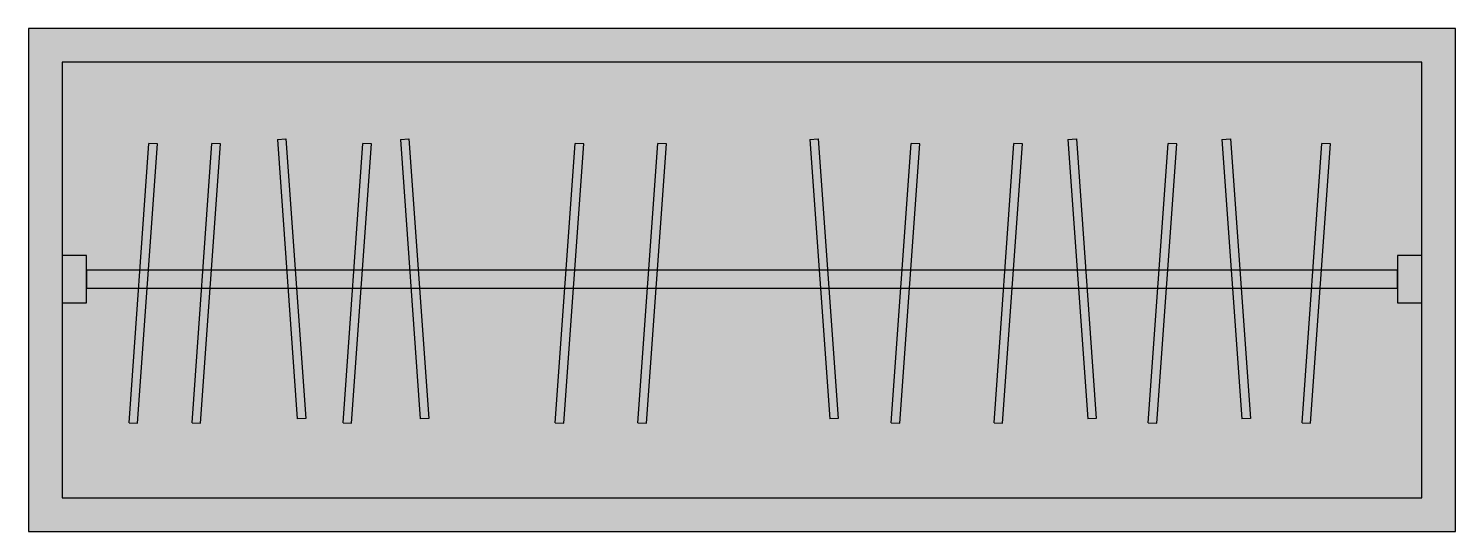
# Model space of a CAD drawing. Header units: millimetres. Extents: x 1353.45 to 1355.15, y 1288.08 to 1288.68.
import ezdxf

# ---------------------------------------------------------------- set-up
doc = ezdxf.new("R2010")
doc.units = ezdxf.units.MM
for name, color, linetype in [('AR-MOB_armário A', 255, 'Continuous'), ('AR-MOB_armário D', 255, 'Continuous'), ('Layout', 8, 'Continuous')]:
    doc.layers.add(name, color=color, linetype=linetype)

# ---------------------------------------------------------------- blocks, each defined once
blk = doc.blocks.new('temp001')
at = {"layer": 'AR-MOB_armário A'}
h = blk.add_hatch(color=7, dxfattribs=at)
h.set_gradient(color1=(255, 255, 255), one_color=1, tint=1, name='CYLINDER')
h.paths.add_polyline_path([(0.3205, 0.0297), (0.3199, 0.0424), (-0.0006, 0.0128), (0, 0)])
for p, q in [((0.3199, 0.0424), (-0.0006, 0.0128)), ((0.3199, 0.0424), (0.3205, 0.0297)), ((0.3205, 0.0297), (0, 0)), ((0, 0), (-0.0006, 0.0128))]:
    blk.add_line(p, q, dxfattribs=at)
blk = doc.blocks.new('A$C68100323')
at = {"layer": 'AR-MOB_armário D'}
h = blk.add_hatch(color=38, dxfattribs=at)
h.set_gradient(color1=(76, 38, 0), color2=(133, 66, 0), rotation=135, one_color=1, tint=0.26, name='HEMISPHERICAL')
h.paths.add_polyline_path([(0, 1.7), (0, 0), (0.6, 0), (0.6, 1.7)])
h.paths.add_polyline_path([(0.56, 1.66), (0.56, 0.04), (0.04, 0.04), (0.04, 1.66)], flags=16)
h.paths.add_polyline_path([(0.463, 1.5565), (0.4624, 1.5463), (0.3118, 1.557), (0.3118, 1.4923), (0.463, 1.4815), (0.4624, 1.4713), (0.3118, 1.482), (0.3118, 1.3925), (0.4677, 1.4036), (0.4683, 1.3934), (0.3118, 1.3822), (0.3118, 1.3123), (0.463, 1.3015), (0.4624, 1.2913), (0.3118, 1.302), (0.3118, 1.2458), (0.4677, 1.2569), (0.4683, 1.2467), (0.3118, 1.2355), (0.3118, 1.0596), (0.463, 1.0488), (0.4624, 1.0386), (0.3118, 1.0493), (0.3118, 0.9611), (0.463, 0.9504), (0.4624, 0.9401), (0.3118, 0.9509), (0.3118, 0.7582), (0.4677, 0.7693), (0.4683, 0.7591), (0.3118, 0.7479), (0.3118, 0.6593), (0.463, 0.6485), (0.4624, 0.6383), (0.3118, 0.649), (0.3118, 0.5367), (0.463, 0.5259), (0.4624, 0.5157), (0.3118, 0.5264), (0.3118, 0.4508), (0.4677, 0.4619), (0.4683, 0.4517), (0.3118, 0.4405), (0.3118, 0.3531), (0.463, 0.3423), (0.4624, 0.3321), (0.3118, 0.3428), (0.3118, 0.2671), (0.4677, 0.2782), (0.4683, 0.268), (0.3118, 0.2569), (0.3118, 0.1699), (0.463, 0.1591), (0.4624, 0.1489), (0.3118, 0.1596), (0.3118, 0.0692), (0.3292, 0.0692), (0.3292, 0.04), (0.2728, 0.04), (0.2728, 0.0692), (0.2902, 0.0692), (0.2902, 0.1612), (0.1291, 0.1727), (0.1297, 0.1829), (0.2902, 0.1714), (0.2902, 0.2553), (0.135, 0.2443), (0.1344, 0.2545), (0.2902, 0.2656), (0.2902, 0.3443), (0.1291, 0.3558), (0.1297, 0.366), (0.2902, 0.3546), (0.2902, 0.439), (0.135, 0.4279), (0.1344, 0.4381), (0.2902, 0.4492), (0.2902, 0.528), (0.1291, 0.5394), (0.1297, 0.5497), (0.2902, 0.5382), (0.2902, 0.6506), (0.1291, 0.662), (0.1297, 0.6723), (0.2902, 0.6608), (0.2902, 0.7464), (0.135, 0.7353), (0.1344, 0.7456), (0.2902, 0.7567), (0.2902, 0.9524), (0.1291, 0.9639), (0.1297, 0.9741), (0.2902, 0.9627), (0.2902, 1.0509), (0.1291, 1.0623), (0.1297, 1.0726), (0.2902, 1.0611), (0.2902, 1.234), (0.135, 1.223), (0.1344, 1.2332), (0.2902, 1.2443), (0.2902, 1.3036), (0.1291, 1.3151), (0.1297, 1.3253), (0.2902, 1.3138), (0.2902, 1.3807), (0.135, 1.3696), (0.1344, 1.3799), (0.2902, 1.391), (0.2902, 1.4835), (0.1291, 1.495), (0.1297, 1.5052), (0.2902, 1.4938), (0.2902, 1.5586), (0.1291, 1.57), (0.1297, 1.5803), (0.2902, 1.5688), (0.2902, 1.6308), (0.2728, 1.6308), (0.2728, 1.66), (0.3292, 1.66), (0.3292, 1.6308), (0.3118, 1.6308), (0.3118, 1.5673)], flags=16)
h = blk.add_hatch(color=47, dxfattribs=at)
h.set_gradient(color1=(113, 113, 56), one_color=1, tint=1, name='CYLINDER')
h.paths.add_polyline_path([(0.3118, 1.557), (0.3118, 1.4923), (0.463, 1.4815), (0.4624, 1.4713), (0.3118, 1.482), (0.3118, 1.3925), (0.4677, 1.4036), (0.4683, 1.3934), (0.3118, 1.3822), (0.3118, 1.3123), (0.463, 1.3015), (0.4624, 1.2913), (0.3118, 1.302), (0.3118, 1.2458), (0.4677, 1.2569), (0.4683, 1.2467), (0.3118, 1.2355), (0.3118, 1.0596), (0.463, 1.0488), (0.4624, 1.0386), (0.3118, 1.0493), (0.3118, 0.9611), (0.463, 0.9504), (0.4624, 0.9401), (0.3118, 0.9509), (0.3118, 0.7582), (0.4677, 0.7693), (0.4683, 0.7591), (0.3118, 0.7479), (0.3118, 0.6593), (0.463, 0.6485), (0.4624, 0.6383), (0.3118, 0.649), (0.3118, 0.5367), (0.463, 0.5259), (0.4624, 0.5157), (0.3118, 0.5264), (0.3118, 0.4508), (0.4677, 0.4619), (0.4683, 0.4517), (0.3118, 0.4405), (0.3118, 0.3531), (0.463, 0.3423), (0.4624, 0.3321), (0.3118, 0.3428), (0.3118, 0.2671), (0.4677, 0.2782), (0.4683, 0.268), (0.3118, 0.2569), (0.3118, 0.1699), (0.463, 0.1591), (0.4624, 0.1489), (0.3118, 0.1596), (0.3118, 0.0692), (0.3292, 0.0692), (0.3292, 0.04), (0.56, 0.04), (0.56, 1.66), (0.3292, 1.66), (0.3292, 1.6308), (0.3118, 1.6308), (0.3118, 1.5673), (0.463, 1.5565), (0.4624, 1.5463)])
h.paths.add_polyline_path([(0.1291, 1.57), (0.1297, 1.5803), (0.2902, 1.5688), (0.2902, 1.6308), (0.2728, 1.6308), (0.2728, 1.66), (0.04, 1.66), (0.04, 0.04), (0.2728, 0.04), (0.2728, 0.0692), (0.2902, 0.0692), (0.2902, 0.1612), (0.1291, 0.1727), (0.1297, 0.1829), (0.2902, 0.1714), (0.2902, 0.2553), (0.135, 0.2443), (0.1344, 0.2545), (0.2902, 0.2656), (0.2902, 0.3443), (0.1291, 0.3558), (0.1297, 0.366), (0.2902, 0.3546), (0.2902, 0.439), (0.135, 0.4279), (0.1344, 0.4381), (0.2902, 0.4492), (0.2902, 0.528), (0.1291, 0.5394), (0.1297, 0.5497), (0.2902, 0.5382), (0.2902, 0.6506), (0.1291, 0.662), (0.1297, 0.6723), (0.2902, 0.6608), (0.2902, 0.7464), (0.135, 0.7353), (0.1344, 0.7456), (0.2902, 0.7567), (0.2902, 0.9524), (0.1291, 0.9639), (0.1297, 0.9741), (0.2902, 0.9627), (0.2902, 1.0509), (0.1291, 1.0623), (0.1297, 1.0726), (0.2902, 1.0611), (0.2902, 1.234), (0.135, 1.223), (0.1344, 1.2332), (0.2902, 1.2443), (0.2902, 1.3036), (0.1291, 1.3151), (0.1297, 1.3253), (0.2902, 1.3138), (0.2902, 1.3807), (0.135, 1.3696), (0.1344, 1.3799), (0.2902, 1.391), (0.2902, 1.4835), (0.1291, 1.495), (0.1297, 1.5052), (0.2902, 1.4938), (0.2902, 1.5586)])
at = {"layer": 'AR-MOB_armário D', "color": 38}
for points in [[(0, 0), (0.6, 0), (0.6, 1.7), (0, 1.7)], [(0.04, 0.04), (0.56, 0.04), (0.56, 1.66), (0.04, 1.66)]]:
    blk.add_lwpolyline(points, close=True, dxfattribs=at)
at = {"layer": 'AR-MOB_armário D'}
for points in [[(0.2728, 1.6308), (0.3292, 1.6308), (0.3292, 1.66), (0.2728, 1.66)], [(0.2728, 0.04), (0.3292, 0.04), (0.3292, 0.0692), (0.2728, 0.0692)]]:
    blk.add_lwpolyline(points, close=True, dxfattribs=at)
at = {"layer": 'AR-MOB_armário D', "color": 254}
blk.add_lwpolyline([(0.2902, 0.0692), (0.3118, 0.0692), (0.3118, 1.6308), (0.2902, 1.6308)], close=True, dxfattribs=at)
at = {"layer": 'AR-MOB_armário D', "extrusion": (0, 0, -1), "xscale": 1.039999999999964, "yscale": 0.8000000000001819, "zscale": -0.7999999999999972}
for p in [(-0.4624, 1.5463), (-0.4624, 1.4713), (-0.4624, 1.2913), (-0.4624, 1.0386), (-0.4624, 0.9401), (-0.4624, 0.6383), (-0.4624, 0.5157), (-0.4624, 0.3321), (-0.4624, 0.1489)]:
    blk.add_blockref('temp001', p, dxfattribs=at)
at = {"layer": 'AR-MOB_armário D', "xscale": 1.039999999999964, "yscale": 0.8000000000001819, "zscale": 0.7999999999999972}
for p in [(0.135, 1.3696), (0.135, 1.223), (0.135, 0.7353), (0.135, 0.4279), (0.135, 0.2443)]:
    blk.add_blockref('temp001', p, dxfattribs=at)

msp = doc.modelspace()

# ---------------------------------------------------------------- block references
at = {"layer": 'Layout', "rotation": 90}
msp.add_blockref('A$C68100323', (1355.1518, 1288.0822), dxfattribs=at)

doc.saveas('drawing.dxf')
